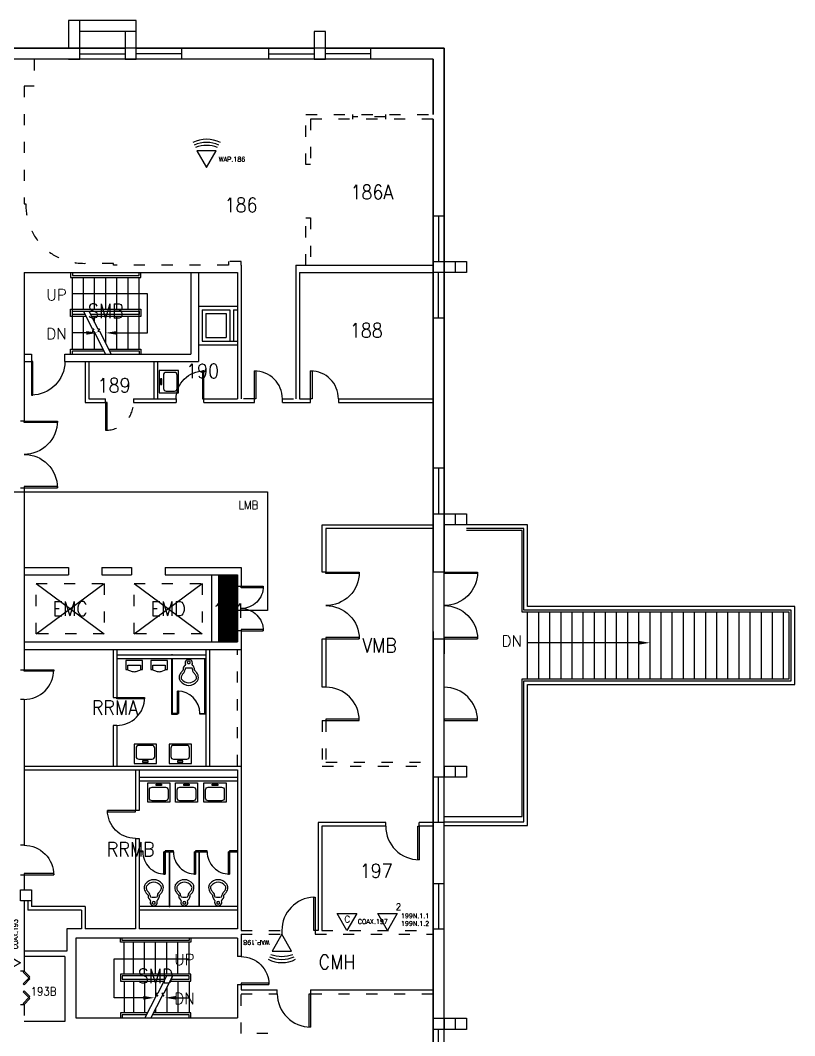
# Model space of a CAD drawing. Header units: inches. Extents: x -460 to 10305, y -938 to 5356.
# Drawn here: x 1995 to 2830, y 4231 to 5326 of the extents above; entities that cross this region are included whole.
import ezdxf
from ezdxf.enums import TextEntityAlignment as Align

# ---------------------------------------------------------------- set-up
doc = ezdxf.new("R2010")
doc.units = ezdxf.units.IN
doc.header["$MEASUREMENT"] = 0
doc.set_wipeout_variables(frame=1)
doc.linetypes.add('01-0263-M-DWG-BFP-ARCH$0$ACAD_ISO03W100', pattern=[30, 12, -18])
for name, color, linetype in [('01-0263-M-DWG-BFP-ARCH$0$SP-DOORS', 5, 'Continuous'), ('01-0263-M-DWG-BFP-ARCH$0$SP-ELEVATOR', 112, 'Continuous'), ('01-0263-M-DWG-BFP-ARCH$0$SP-FIXT', 35, 'Continuous'), ('01-0263-M-DWG-BFP-ARCH$0$SP-GROSS', 30, 'Continuous'), ('01-0263-M-DWG-BFP-ARCH$0$SP-GUARDRAIL', 150, 'Continuous'), ('01-0263-M-DWG-BFP-ARCH$0$SP-PART', 190, 'Continuous'), ('01-0263-M-DWG-BFP-ARCH$0$SP-RMNO', 7, 'Continuous'), ('01-0263-M-DWG-BFP-ARCH$0$SP-ROOM', 7, 'Continuous'), ('01-0263-M-DWG-BFP-ARCH$0$SP-STAIRS', 1, 'Continuous'), ('01-0263-M-DWG-BFP-ARCH$0$SP-TEXT', 72, 'Continuous'), ('01-0263-M-DWG-BFP-ARCH$0$SP-WALL', 7, 'Continuous'), ('01-0263-M-DWG-BFP-ARCH$0$SP-WINDOWS', 6, 'Continuous'), ('T-Comm-E', 1, 'Continuous'), ('T-Comm-E-Wireless', 1, 'Continuous'), ('T-Comm-Path', 40, 'Continuous'), ('T-Comm-TR', 40, 'Continuous')]:
    doc.layers.add(name, color=color, linetype=linetype)
doc.layers.get('01-0263-M-DWG-BFP-ARCH$0$SP-ROOM').off()
doc.styles.add('01-0263-M-DWG-BFP-ARCH$0$ROMANS', font='ROMANS.shx', dxfattribs={"width": 0.9})
doc.styles.add('01-0263-M-DWG-BFP-ARCH$0$STANDARD', font='TXT.shx', dxfattribs={"height": 12})
doc.styles.add('3-32', font='SIMPLEX.shx', dxfattribs={"height": 9})

# ---------------------------------------------------------------- blocks, each defined once
blk = doc.blocks.new('01-0263-M-DWG-BFP-ARCH$0$S')
for p, q in [((4.1, 17.7, 36), (4.1, 8.7, 36)), ((21.3, 20.6, 36), (7, 20.6, 36)), ((24.2, 8.7, 36), (24.2, 17.7, 36)), ((7, 5.8, 36), (21.3, 5.8, 36))]:
    blk.add_line(p, q)
at = {"elevation": 36}
for points in [[(2.2, 1.1), (26.2, 1.1), (26.2, 22.1), (2.2, 22.1)], [(11.2, 2.6), (17.1, 2.6), (17.1, 4.1), (11.2, 4.1)]]:
    blk.add_lwpolyline(points, close=True, dxfattribs=at)
for centre, start, end in [((7, 17.7, 36), 90, 180), ((21.3, 17.7, 36), 0, 90), ((7, 8.7, 36), 180, 270), ((21.3, 8.7, 36), 270, 0)]:
    blk.add_arc(centre, 2.88, start, end)
blk = doc.blocks.new('01-0263-M-DWG-BFP-ARCH$0$AE141')
for p, q in [((0.5, 0), (0.451, 0)), ((0.451, 0), (0.451, -1)), ((0.5, -1), (0.451, -1))]:
    blk.add_line(p, q)
blk.add_arc((0.5, 0), 1, 180, 270)
at = {"linetype": 'Continuous'}
for points in [[(0.451, 0), (0.451, -1), (0.451, -1, 1), (0.451, 0, 1)], [(0.5, 0, 1), (0.5, -1, 1), (0.451, -1, 1), (0.451, 0, 1)], [(0.5, 0), (0.5, 0, 1), (0.451, 0, 1), (0.451, 0)], [(0.5, 0), (0.5, -1), (0.451, -0.999), (0.451, 0)], [(0.5, 0), (0.5, -1), (0.5, -1, 1), (0.5, 0, 1)], [(0.5, -1), (0.5, -1, 1), (0.451, -1, 1), (0.451, -0.999)]]:
    blk.add_3dface(points, dxfattribs=at)
blk = doc.blocks.new('01-0263-M-DWG-BFP-ARCH$0$AE131')
for points in [[(0.033, 0, 0.094881), (0.06, -0.116, 0.46744), (0.213, -0.16, -0.365617), (0.226, -0.161, 0.00073), (0.295, -0.233, 0.229331), (0.434, -0.284, -0.24614), (0.443, -0.287, 0.007369), (0.546, -0.405, 0.217549), (0.735, -0.487, 0.180057), (0.857, -0.439, 0.396361), (0.857, 0.452, 0.180057), (0.735, 0.5, 0.217549), (0.546, 0.418, 0.007369), (0.443, 0.301, -0.24614), (0.434, 0.297, 0.229331), (0.295, 0.246, 0.00073), (0.226, 0.174, -0.365617), (0.213, 0.173, 0.46744), (0.06, 0.129, 0.094881), (0.033, 0.013, 0.019983)], [(0.367, 0.177, 0.00073), (0.367, -0.163, 0.229331), (0.424, -0.184, -0.24614), (0.519, -0.223, 0.007369), (0.62, -0.338, 0.217549), (0.733, -0.387, 0.169503), (0.787, -0.367, 0.391333), (0.787, 0.38, 0.169503), (0.733, 0.4, 0.217549), (0.62, 0.351, 0.007369), (0.519, 0.236, -0.24614), (0.424, 0.198, 0.229331), (0.367, 0.177)], [(0.143, 0.085), (0.126, 0.08, 0.106977), (0.109, 0.062, 0.074618), (0.098, 0.035), (0.095, 0.006), (0.099, -0.025, 0.074618), (0.109, -0.049, 0.106977), (0.126, -0.067), (0.143, -0.072), (0.16, -0.067, 0.106977), (0.176, -0.049, 0.074618), (0.186, -0.025), (0.19, 0.006), (0.186, 0.038, 0.074618), (0.176, 0.062, 0.106977), (0.16, 0.08)]]:
    blk.add_lwpolyline(points, format="xyb", close=True)
blk = doc.blocks.new('01-0263-M-DWG-BFP-ARCH$0$U')
blk.add_lwpolyline([(11.8, 2), (29.8, 2), (29.8, 11.6), (27.6, 11.6), (27.6, 7), (14.1, 7), (14.1, 11.6), (11.8, 11.6)], close=True)
for points in [[(18.7, 13.7), (13, 11.6)], [(28.7, 11.6), (23, 13.7)]]:
    blk.add_lwpolyline(points)
blk.add_arc((20.8, 7.5), 6.53, 71.0102, 108.9898)
blk = doc.blocks.new('01-0263-M-DWG-BFP-ARCH$0$DOR00')
at = {"color": 0}
for p, q in [((0, 1), (0, 0)), ((1, 0), (1, 1))]:
    blk.add_line(p, q, dxfattribs=at)
blk = doc.blocks.new('01-0263-M-DWG-BFP-ARCH$0$DOR01')
at = {"color": 0}
for p, q in [((1, 1), (0, 1)), ((0, 1), (0, 0)), ((1, 0), (1, 1)), ((0, 0), (1, 0))]:
    blk.add_line(p, q, dxfattribs=at)
blk = doc.blocks.new('01-0263-M-DWG-BFP-ARCH$0$FMGRM1')
at = {"style": '01-0263-M-DWG-BFP-ARCH$0$ROMANS', "width": 0.9}
for tag, p in [('DATA1', (0, -0.443)), ('DATA2', (0, -0.602)), ('DATA3', (0, -0.762)), ('DATA4', (0, -0.921)), ('DATA5', (0, -1.081))]:
    blk.add_attdef(tag, text='', height=0.117, dxfattribs=at).set_placement(p, align=Align.CENTER)
at = {"linetype": 'Continuous'}
blk.add_wipeout([(-0.375, -0.125), (0.375, -0.125), (0.375, 0.125), (-0.375, 0.125)], dxfattribs=at)
at = {"style": '01-0263-M-DWG-BFP-ARCH$0$ROMANS', "width": 0.9}
blk.add_attdef('RMAREA', text='', height=0.117, dxfattribs=at).set_placement((0, -0.284), align=Align.CENTER)
at = {"layer": '01-0263-M-DWG-BFP-ARCH$0$SP-RMNO', "style": '01-0263-M-DWG-BFP-ARCH$0$ROMANS', "width": 0.9}
blk.add_attdef('RMNUMB', text='', height=0.16, dxfattribs=at).set_placement((0, 0), align=Align.MIDDLE)
blk = doc.blocks.new('01-0263-M-DWG-BFP-ARCH', base_point=(-3213.3, 3697.3))
at = {"layer": '01-0263-M-DWG-BFP-ARCH$0$SP-DOORS'}
for points in [[(-1170.3, 4635.3, -0.414214), (-1206.3, 4599.3, -0.414214)], [(-1050.3, 4595.3, -0.414214), (-1020.3, 4625.3, -0.414214)], [(-935.8, 4595.3, 0.414214), (-965.8, 4625.3, 0.414214)], [(-875.3, 4595.3, 0.414214), (-905.3, 4625.3, 0.414214)], [(-1178.3, 4571.3, -0.414214), (-1214.3, 4535.3, -0.414214), (-1178.3, 4499.3, -0.414214)], [(-852.8, 4408.3, -0.414214), (-888.8, 4372.3, -0.414214), (-852.8, 4336.3, -0.414214)], [(-725.3, 4408.3, -0.414214), (-761.3, 4372.3, -0.414214), (-725.3, 4336.3, -0.414214)], [(-956.3, 4393.1, -0.414214), (-980.3, 4369.1, -0.414214), (-956.3, 4345.1, -0.414214)], [(-1214.3, 4271.1, 0.414214), (-1182.3, 4303.1, 0.414214)], [(-1114.3, 4243.1, 0.414214), (-1084.3, 4273.1, 0.414214)], [(-1094.3, 4121.3, -0.414214), (-1124.3, 4151.3, -0.414214)], [(-824.3, 4134.3, 0.414214), (-788.3, 4098.3, 0.414214)], [(-1214.3, 4113.8, -0.414214), (-1182.3, 4081.8, -0.414214)], [(-980.3, 3993.8, -0.414214), (-950.3, 3963.8, -0.414214)], [(-941.3, 3953.8, 0.414214), (-905.3, 3917.8, 0.414214)]]:
    blk.add_lwpolyline(points, format="xyb", dxfattribs=at)
at = {"layer": '01-0263-M-DWG-BFP-ARCH$0$SP-DOORS', "linetype": '01-0263-M-DWG-BFP-ARCH$0$ACAD_ISO03W100'}
blk.add_arc((-1126.3, 4591.3), 30, 270, 0, dxfattribs=at)
at = {"layer": '01-0263-M-DWG-BFP-ARCH$0$SP-DOORS'}
for centre, radius, start, end in [((-888.8, 4248.3), 36, 0, 90), ((-761.3, 4248.3), 36, 0, 90), ((-900.4, 4022), 35.9, 92.2716, 180.1662)]:
    blk.add_arc(centre, radius, start, end, dxfattribs=at)
at = {"layer": '01-0263-M-DWG-BFP-ARCH$0$SP-ELEVATOR'}
for p, q in [((-1201.2, 4396), (-1127.8, 4341.7)), ((-1201.2, 4341.7), (-1127.8, 4396)), ((-1095.7, 4396), (-1022.2, 4341.7)), ((-1095.7, 4341.7), (-1022.2, 4396))]:
    blk.add_line(p, q, dxfattribs=at)
at = {"layer": '01-0263-M-DWG-BFP-ARCH$0$SP-ELEVATOR', "linetype": '01-0263-M-DWG-BFP-ARCH$0$ACAD_ISO03W100'}
for points in [[(-1201.2, 4396), (-1127.8, 4396), (-1127.8, 4341.7), (-1201.2, 4341.7)], [(-1095.7, 4396), (-1022.2, 4396), (-1022.2, 4341.7), (-1095.7, 4341.7)]]:
    blk.add_lwpolyline(points, close=True, dxfattribs=at)
at = {"layer": '01-0263-M-DWG-BFP-ARCH$0$SP-GROSS'}
blk.add_lwpolyline([(-3213.3, 3697.3), (-2537.3, 3697.3), (-2537.3, 3718.7), (-2524.4, 3718.7), (-2524.4, 3725.1), (-1451.6, 3725.1), (-1451.6, 3718.7), (-1437.1, 3718.7), (-1437.1, 3697.7), (-761.3, 3697.3), (-761.3, 4973.3), (-3213.4, 4973.3), (-3213.3, 3697.3)], close=True, dxfattribs=at)
at = {"layer": '01-0263-M-DWG-BFP-ARCH$0$SP-GUARDRAIL'}
for p, q in [((-1164.2, 4731.3), (-1164.2, 4726.1)), ((-1162.2, 4731.3), (-1162.2, 4728.1)), ((-1090.2, 4728.1), (-1090.2, 4731.3)), ((-1088.2, 4726.1), (-1088.2, 4731.3)), ((-1164.2, 4726.1), (-1088.2, 4726.1)), ((-1162.2, 4728.1), (-1090.2, 4728.1)), ((-1164.2, 4643.3), (-1164.2, 4648.9)), ((-1164.2, 4648.9), (-1129.2, 4648.9)), ((-1162.2, 4643.3), (-1162.2, 4646.9)), ((-1162.2, 4646.9), (-1128.2, 4646.9)), ((-1123.2, 4648.9), (-1088.2, 4648.9)), ((-1122.1, 4646.9), (-1090.2, 4646.9)), ((-1090.2, 4646.9), (-1090.2, 4643.3)), ((-1088.2, 4648.9), (-1088.2, 4643.3)), ((-1110.4, 4009.3), (-1110.4, 4013.8)), ((-1034.4, 4009.3), (-1110.4, 4009.3)), ((-1108.4, 4011.3), (-1108.4, 4013.8)), ((-1036.4, 4011.3), (-1108.4, 4011.3)), ((-1036.4, 4013.8), (-1036.4, 4011.3)), ((-1034.4, 4013.8), (-1034.4, 4009.3)), ((-1034.4, 3975), (-1110.4, 3975)), ((-1110.4, 3975), (-1110.4, 3967.3)), ((-1034.4, 3967.3), (-1034.4, 3975)), ((-1110.4, 3967.3), (-1063.5, 3967.3)), ((-1036.4, 3973), (-1108.4, 3973)), ((-1108.4, 3973), (-1108.4, 3969.3)), ((-1108.4, 3969.3), (-1062.5, 3969.3)), ((-1057.1, 3967.3), (-1034.4, 3967.3)), ((-1056.1, 3969.3), (-1036.4, 3969.3)), ((-1036.4, 3969.3), (-1036.4, 3973)), ((-1081.4, 3933), (-1110.4, 3933)), ((-1110.4, 3933), (-1110.4, 3928.5)), ((-1082.4, 3931), (-1108.4, 3931)), ((-1108.4, 3931), (-1108.4, 3928.5)), ((-1036.4, 3931), (-1076, 3931)), ((-1034.4, 3933), (-1074.9, 3933)), ((-1036.4, 3928.5), (-1036.4, 3931)), ((-1034.4, 3928.5), (-1034.4, 3933))]:
    blk.add_line(p, q, dxfattribs=at)
for points in [[(-1164.2, 4684.1), (-1164.2, 4691.8), (-1088.2, 4691.8), (-1088.2, 4684.1), (-1141.5, 4684.1)], [(-1162.2, 4686.1), (-1162.2, 4689.8), (-1090.2, 4689.8), (-1090.2, 4686.1), (-1142.5, 4686.1)], [(-1148.5, 4686.1), (-1162.2, 4686.1)], [(-1147.5, 4684.1), (-1164.2, 4684.1)]]:
    blk.add_lwpolyline(points, dxfattribs=at)
at = {"layer": '01-0263-M-DWG-BFP-ARCH$0$SP-PART'}
for p, q in [((-980.3, 4325.1), (-980.3, 4324.1)), ((-1054.3, 4319.1), (-1055.3, 4319.1)), ((-1055.3, 4315.1), (-1055.3, 4255.1)), ((-1054.3, 4256.1), (-1054.3, 4315.1)), ((-1019.3, 4315.1), (-1018.3, 4315.1)), ((-1019.3, 4256.1), (-1019.3, 4315.1)), ((-1055.3, 4255.1), (-1048.8, 4255.1)), ((-1048.8, 4256.1), (-1054.3, 4256.1)), ((-1048.8, 4255.1), (-1048.8, 4256.1)), ((-1024.8, 4255.1), (-1024.8, 4256.1)), ((-1024.8, 4256.1), (-1019.3, 4256.1)), ((-1018.3, 4255.1), (-1024.8, 4255.1)), ((-1090.3, 4107.8), (-1086.3, 4107.8)), ((-1086.3, 4106.8), (-1089.3, 4106.8)), ((-1086.3, 4107.8), (-1086.3, 4106.8)), ((-1016.8, 4107.8), (-1029.3, 4107.8)), ((-1029.3, 4107.8), (-1029.3, 4106.8)), ((-1029.3, 4106.8), (-1026, 4106.8)), ((-1026, 4106.8), (-1026, 4047.8)), ((-1025, 4047.8), (-1025, 4106.8)), ((-1025, 4106.8), (-1016.8, 4106.8)), ((-1016.8, 4106.8), (-1016.8, 4107.8))]:
    blk.add_line(p, q, dxfattribs=at)
for points in [[(-1057, 4047.8), (-1057, 4106.8), (-1053.3, 4106.8), (-1053.3, 4107.8), (-1062.3, 4107.8), (-1062.3, 4106.8), (-1058, 4106.8), (-1058, 4047.8), (-1057, 4047.8)], [(-984.3, 4107.8), (-992.8, 4107.8), (-992.8, 4106.8), (-984.3, 4106.8)]]:
    blk.add_lwpolyline(points, dxfattribs=at)
at = {"layer": '01-0263-M-DWG-BFP-ARCH$0$SP-STAIRS'}
for p, q in [((-1162.2, 4648.9), (-1162.2, 4726.1)), ((-1150.2, 4691.8), (-1150.2, 4726.1)), ((-1138.2, 4691.8), (-1138.2, 4726.1)), ((-1126.2, 4691.8), (-1126.2, 4726.1)), ((-1114.2, 4691.8), (-1114.2, 4726.1)), ((-1102.2, 4691.8), (-1102.2, 4726.1)), ((-1090.2, 4648.9), (-1090.2, 4726.1)), ((-1150.2, 4648.9), (-1150.2, 4684.1)), ((-1138.2, 4677.5), (-1138.2, 4684.1)), ((-1126.2, 4654.8), (-1126.2, 4684.1)), ((-1114.2, 4648.9), (-1114.2, 4684.1)), ((-1102.2, 4648.9), (-1102.2, 4684.1)), ((-1138.2, 4648.9), (-1138.2, 4666.4)), ((-677.3, 4453.3), (-737.3, 4453.3)), ((-677.3, 4365.3), (-677.3, 4453.3)), ((-389.3, 4365.3), (-677.3, 4365.3)), ((-671.3, 4293.3), (-671.3, 4365.3)), ((-659.3, 4293.3), (-659.3, 4365.3)), ((-647.3, 4293.3), (-647.3, 4365.3)), ((-635.3, 4293.3), (-635.3, 4365.3)), ((-623.3, 4293.3), (-623.3, 4365.3)), ((-611.3, 4293.3), (-611.3, 4365.3)), ((-599.3, 4293.3), (-599.3, 4365.3)), ((-587.3, 4293.3), (-587.3, 4365.3)), ((-575.3, 4293.3), (-575.3, 4365.3)), ((-563.3, 4293.3), (-563.3, 4365.3)), ((-551.3, 4293.3), (-551.3, 4365.3)), ((-539.3, 4293.3), (-539.3, 4365.3)), ((-527.3, 4293.3), (-527.3, 4365.3)), ((-515.3, 4293.3), (-515.3, 4365.3)), ((-503.3, 4293.3), (-503.3, 4365.3)), ((-491.3, 4293.3), (-491.3, 4365.3)), ((-479.3, 4293.3), (-479.3, 4365.3)), ((-467.3, 4293.3), (-467.3, 4365.3)), ((-455.3, 4293.3), (-455.3, 4365.3)), ((-443.3, 4293.3), (-443.3, 4365.3)), ((-431.3, 4293.3), (-431.3, 4365.3)), ((-419.3, 4293.3), (-419.3, 4365.3)), ((-407.3, 4293.3), (-407.3, 4365.3)), ((-395.3, 4293.3), (-395.3, 4365.3)), ((-389.3, 4293.3), (-389.3, 4365.3)), ((-677.3, 4145), (-677.3, 4293.3)), ((-677.3, 4293.3), (-389.3, 4293.3)), ((-761.3, 4145), (-677.3, 4145)), ((-1106.4, 3975), (-1106.4, 4009.3)), ((-1096.4, 3975), (-1096.4, 4009.3)), ((-1084.4, 3975), (-1084.4, 4009.3)), ((-1072.4, 3975), (-1072.4, 4009.3)), ((-1060.4, 3975), (-1060.4, 4009.3)), ((-1048.4, 3975), (-1048.4, 4009.3)), ((-1036.4, 3975), (-1036.4, 4009.3)), ((-1106.4, 3967.3), (-1106.4, 3933)), ((-1096.4, 3967.3), (-1096.4, 3933)), ((-1084.4, 3967.3), (-1084.4, 3933)), ((-1072.4, 3967.3), (-1072.4, 3950.5)), ((-1048.4, 3967.3), (-1048.4, 3933)), ((-1036.4, 3967.3), (-1036.4, 3933)), ((-1060.4, 3960.6), (-1060.4, 3933)), ((-1072.4, 3938), (-1072.4, 3933))]:
    blk.add_line(p, q, dxfattribs=at)
for points in [[(-1150.3, 4689.8), (-1140.9, 4670.8), (-1138.9, 4670.8), (-1140.9, 4667.8), (-1139.2, 4668.3), (-1126.3, 4643.3)], [(-1144.3, 4689.8), (-1134.9, 4670.8), (-1132.9, 4670.8), (-1134.9, 4667.8), (-1133.1, 4668.3), (-1120.3, 4643.3)], [(-1060.7, 3973), (-1070.1, 3954), (-1072.1, 3954), (-1070.1, 3951), (-1071.8, 3951.5), (-1084, 3927.8)], [(-1054.3, 3973), (-1063.7, 3954), (-1065.7, 3954), (-1063.7, 3951), (-1065.4, 3951.5), (-1077.6, 3927.8)]]:
    blk.add_lwpolyline(points, dxfattribs=at)
at = {"layer": '01-0263-M-DWG-BFP-ARCH$0$SP-TEXT'}
for p, q in [((-1081.3, 4708.3), (-1162.2, 4708.3)), ((-1081.3, 4666.3), (-1081.3, 4708.3)), ((-1147.3, 4666.3), (-1162.2, 4666.3)), ((-1114.2, 4666.3), (-1081.3, 4666.3)), ((-551.3, 4332.2), (-671.3, 4332.2)), ((-1117.2, 3949.4), (-1117.2, 3991.5)), ((-1117.2, 3991.5), (-1036.4, 3991.5)), ((-1084.4, 3949.4), (-1117.2, 3949.4)), ((-1051.5, 3949.4), (-1036.4, 3949.4))]:
    blk.add_line(p, q, dxfattribs=at)
for points in [[(-1147.3, 4664.3), (-1147.3, 4668.3), (-1135.3, 4666.3)], [(-1114.2, 4664.3), (-1114.2, 4668.3), (-1126.2, 4666.3)], [(-551.3, 4334.2), (-551.3, 4330.2), (-539.3, 4332.2)], [(-1085.6, 3947.4), (-1085.6, 3951.4), (-1073.6, 3949.4)], [(-1050.3, 3947.4), (-1050.3, 3951.4), (-1062.3, 3949.4)]]:
    blk.add_solid(points, dxfattribs=at)
at = {"layer": '01-0263-M-DWG-BFP-ARCH$0$SP-WALL'}
for p, q in [((-1105.3, 5003.3), (-1166.3, 5003.3)), ((-1166.3, 5003.3), (-1166.3, 4973.3)), ((-1154.3, 4961.3), (-1154.3, 5003.3)), ((-1093.3, 5003.3), (-1105.3, 5003.3)), ((-1093.3, 4961.3), (-1093.3, 5003.3)), ((-1093.3, 4991.3), (-1154.3, 4991.3)), ((-1105.3, 4991.3), (-1105.3, 4961.3)), ((-889.3, 4991.3), (-901.3, 4991.3)), ((-901.3, 4991.3), (-901.3, 4961.3)), ((-889.3, 4961.3), (-889.3, 4991.3)), ((-1297.3, 4973.3), (-1154.3, 4973.3)), ((-1154.3, 4961.3), (-1154.3, 4973.3)), ((-1154.3, 4973.3), (-1105.3, 4973.3)), ((-1093.3, 4973.3), (-901.3, 4973.3)), ((-1044.3, 4961.3), (-1044.3, 4973.3)), ((-950.3, 4961.3), (-950.3, 4973.3)), ((-889.3, 4973.3), (-761.3, 4973.3)), ((-840.3, 4961.3), (-840.3, 4973.3)), ((-761.3, 4973.3), (-761.3, 4408.3)), ((-1166.3, 4961.3), (-1154.3, 4961.3)), ((-1105.3, 4961.3), (-1093.3, 4961.3)), ((-901.3, 4961.3), (-889.3, 4961.3)), ((-773.3, 4961.3), (-773.3, 4901.8)), ((-773.3, 4896.8), (-773.3, 4408.3)), ((-761.3, 4792.3), (-773.3, 4792.3)), ((-773.3, 4731.3), (-773.3, 4743.3)), ((-773.3, 4743.3), (-737.3, 4743.3)), ((-761.3, 4743.3), (-761.3, 4731.3)), ((-749.3, 4743.3), (-749.3, 4731.3)), ((-737.3, 4743.3), (-737.3, 4731.3)), ((-1214.3, 4731.3), (-984.3, 4731.3)), ((-1214.3, 4731.3), (-1214.3, 4571.3)), ((-1034.3, 4731.3), (-1034.3, 4643.3)), ((-1026.3, 4731.3), (-1026.3, 4635.3)), ((-984.3, 4731.3), (-984.3, 4595.3)), ((-980.3, 4739.3), (-980.3, 4595.3)), ((-921.3, 4739.3), (-921.3, 4595.3)), ((-921.3, 4739.3), (-773.3, 4739.3)), ((-917.3, 4731.3), (-917.3, 4595.3)), ((-917.3, 4731.3), (-773.3, 4731.3)), ((-737.3, 4731.3), (-773.3, 4731.3)), ((-1026.3, 4695.3), (-984.3, 4695.3)), ((-1022.3, 4691.3), (-992.3, 4691.3)), ((-1022.3, 4691.3), (-1022.3, 4657.3)), ((-1018.3, 4687.3), (-996.3, 4687.3)), ((-1018.3, 4687.3), (-1018.3, 4661.3)), ((-996.3, 4687.3), (-996.3, 4661.3)), ((-992.3, 4691.3), (-992.3, 4657.3)), ((-988.3, 4691.3), (-988.3, 4657.3)), ((-988.3, 4691.3), (-984.3, 4691.3)), ((-761.3, 4682.3), (-773.3, 4682.3)), ((-1026.3, 4653.3), (-984.3, 4653.3)), ((-1022.3, 4657.3), (-984.3, 4657.3)), ((-1018.3, 4661.3), (-996.3, 4661.3)), ((-1214.3, 4643.3), (-1206.3, 4643.3)), ((-1170.3, 4643.3), (-1162.2, 4643.3)), ((-1162.2, 4643.3), (-1034.3, 4643.3)), ((-1214.3, 4635.3), (-1206.3, 4635.3)), ((-1170.3, 4635.3), (-1026.3, 4635.3)), ((-1148.3, 4635.3), (-1148.3, 4591.3)), ((-1144.3, 4635.3), (-1144.3, 4595.3)), ((-1074.3, 4635.3), (-1074.3, 4595.3)), ((-1070.3, 4635.3), (-1070.3, 4595.3)), ((-1148.3, 4591.3), (-1126.3, 4591.3)), ((-1144.3, 4595.3), (-1126.3, 4595.3)), ((-1096.3, 4595.3), (-1050.3, 4595.3)), ((-1096.3, 4591.3), (-1050.3, 4591.3)), ((-1020.3, 4595.3), (-984.3, 4595.3)), ((-1020.3, 4591.3), (-965.8, 4591.3)), ((-935.8, 4591.3), (-905.3, 4591.3)), ((-917.3, 4595.3), (-905.3, 4595.3)), ((-875.3, 4595.3), (-773.3, 4595.3)), ((-875.3, 4591.3), (-773.3, 4591.3)), ((-761.3, 4520.3), (-773.3, 4520.3)), ((-1214.3, 4499.3), (-1214.3, 4303.1)), ((-773.3, 4471.3), (-737.3, 4471.3)), ((-773.3, 4459.3), (-773.3, 4471.3)), ((-761.3, 4471.3), (-761.3, 4459.3)), ((-749.3, 4471.3), (-749.3, 4459.3)), ((-737.3, 4471.3), (-737.3, 4459.3)), ((-737.3, 4459.3), (-761.3, 4459.3)), ((-675.3, 4455.3), (-737.3, 4455.3)), ((-675.3, 4367.3), (-675.3, 4455.3)), ((-1214.3, 4413.3), (-1166.3, 4413.3)), ((-1166.3, 4413.3), (-1166.3, 4405.3)), ((-1130.3, 4413.3), (-1130.3, 4405.3)), ((-1130.3, 4413.3), (-1098.3, 4413.3)), ((-1098.3, 4413.3), (-1098.3, 4405.3)), ((-1062.3, 4413.3), (-1062.3, 4405.3)), ((-1062.3, 4413.3), (-980.3, 4413.3)), ((-980.3, 4413.3), (-980.3, 4393.1)), ((-1214.3, 4405.3), (-1166.3, 4405.3)), ((-1130.3, 4405.3), (-1098.3, 4405.3)), ((-1062.3, 4405.3), (-984.3, 4405.3)), ((-1012.3, 4405.3), (-1012.3, 4333.1)), ((-1004.3, 4405.3), (-1004.3, 4333.1)), ((-984.3, 4405.3), (-984.3, 4393.1)), ((-387.3, 4367.3), (-675.3, 4367.3)), ((-387.3, 4291.3), (-387.3, 4367.3)), ((-984.3, 4345.1), (-984.3, 4333.1)), ((-980.3, 4345.1), (-980.3, 4325.1)), ((-773.3, 4344.4), (-773.3, 3805.4)), ((-773.3, 4336.3), (-773.3, 4320.3)), ((-761.3, 4336.3), (-761.3, 4320.3)), ((-1214.3, 4333.1), (-984.3, 4333.1)), ((-1214.3, 4325.1), (-980.3, 4325.1)), ((-1118.3, 4325.1), (-1118.3, 4273.1)), ((-1114.3, 4325.1), (-1114.3, 4273.1)), ((-1018.3, 4325.1), (-1018.3, 4199.3)), ((-1014.3, 4325.1), (-1014.3, 4199.3)), ((-1114.3, 4319.1), (-1018.3, 4319.1)), ((-1114.3, 4315.1), (-1018.3, 4315.1)), ((-980.3, 4324.1), (-980.3, 4199.3)), ((-675.3, 4139.3), (-675.3, 4291.3)), ((-675.3, 4291.3), (-387.3, 4291.3)), ((-1214.3, 4271.1), (-1214.3, 4113.8)), ((-761.3, 3697.3), (-761.3, 4248.3)), ((-1118.3, 4243.1), (-1118.3, 4199.3)), ((-1114.3, 4243.1), (-1114.3, 4199.3)), ((-1214.3, 4199.3), (-980.3, 4199.3)), ((-1214.3, 4195.3), (-984.3, 4195.3)), ((-1094.3, 4195.3), (-1094.3, 4151.3)), ((-1090.3, 4195.3), (-1090.3, 4151.3)), ((-984.3, 4195.3), (-984.3, 4023.8)), ((-980.3, 4199.3), (-980.3, 4021.9)), ((-773.3, 4187.3), (-773.3, 4199.3)), ((-761.3, 4199.3), (-737.3, 4199.3)), ((-761.3, 4199.3), (-761.3, 4187.3)), ((-749.3, 4199.3), (-749.3, 4187.3)), ((-737.3, 4199.3), (-737.3, 4187.3)), ((-1090.3, 4187.3), (-984.3, 4187.3)), ((-1090.3, 4183.3), (-984.3, 4183.3)), ((-737.3, 4187.3), (-773.3, 4187.3)), ((-761.3, 4139.3), (-675.3, 4139.3)), ((-897.3, 4138.3), (-897.3, 4021.9)), ((-824.3, 4138.3), (-897.3, 4138.3)), ((-893.3, 4134.3), (-893.3, 4021.9)), ((-824.3, 4134.3), (-824.3, 4138.3)), ((-773.3, 4138.3), (-788.3, 4138.3)), ((-788.3, 4134.3), (-788.3, 4138.3)), ((-773.3, 4134.3), (-788.3, 4134.3)), ((-761.3, 4138.3), (-773.3, 4138.3)), ((-1094.3, 4121.3), (-1094.3, 4023.8)), ((-1090.3, 4121.3), (-1090.3, 4023.8)), ((-1206.3, 4065.8), (-1206.3, 4047.8)), ((-761.3, 4072.4), (-773.3, 4072.4)), ((-1210.3, 4053.8), (-1210.3, 4043.8)), ((-1152.3, 4043.8), (-1210.3, 4043.8)), ((-1148.3, 4047.8), (-1206.3, 4047.8)), ((-1152.3, 4043.8), (-1152.3, 4023.8)), ((-1148.3, 4047.8), (-1148.3, 4023.8)), ((-984.3, 4047.8), (-1090.3, 4047.8)), ((-984.3, 4043.8), (-1090.3, 4043.8)), ((-1152.3, 4023.8), (-1168.3, 4023.8)), ((-1168.3, 4023.8), (-1168.3, 3999.8)), ((-1094.3, 4023.8), (-1148.3, 4023.8)), ((-984.3, 4023.8), (-1090.3, 4023.8)), ((-936.3, 4021.9), (-936.3, 4017.9)), ((-900.3, 4021.9), (-900.3, 4017.9)), ((-761.3, 4023.4), (-773.3, 4023.4)), ((-1158.3, 4013.8), (-1158.3, 3927.8)), ((-984.3, 4013.8), (-1158.3, 4013.8)), ((-984.3, 4013.8), (-984.3, 3993.8)), ((-980.3, 4017.9), (-980.3, 3993.8)), ((-1168.3, 3999.8), (-1214.3, 3999.8)), ((-1170.3, 3993.8), (-1214.3, 3993.8)), ((-1170.3, 3993.8), (-1170.3, 3923.8)), ((-984.3, 3963.8), (-984.3, 3927.8)), ((-980.3, 3957.8), (-941.3, 3957.8)), ((-905.3, 3957.8), (-773.3, 3957.8)), ((-1170.3, 3923.8), (-1214.3, 3923.8)), ((-1158.3, 3927.8), (-984.3, 3927.8)), ((-773.3, 3927.3), (-737.3, 3927.3)), ((-773.3, 3915.3), (-773.3, 3927.3)), ((-761.3, 3927.3), (-761.3, 3915.3)), ((-749.3, 3927.3), (-749.3, 3915.3)), ((-737.3, 3927.3), (-737.3, 3915.3)), ((-737.3, 3915.3), (-773.3, 3915.3))]:
    blk.add_line(p, q, dxfattribs=at)
at = {"layer": '01-0263-M-DWG-BFP-ARCH$0$SP-WALL', "linetype": '01-0263-M-DWG-BFP-ARCH$0$ACAD_ISO03W100'}
for p, q in [((-1203.3, 4961.3), (-1203.3, 4932.3)), ((-1203.3, 4932.3), (-1214.3, 4932.3)), ((-1214.3, 4932.3), (-1214.3, 4805.3)), ((-910.3, 4847.8), (-910.3, 4901.8)), ((-910.3, 4901.8), (-773.3, 4901.8)), ((-773.3, 4896.8), (-905.3, 4896.8)), ((-905.3, 4896.8), (-905.3, 4847.8)), ((-905.3, 4847.8), (-910.3, 4847.8)), ((-1214.3, 4805.3), (-1212.3, 4805.3)), ((-910.3, 4739.3), (-910.3, 4790.3)), ((-910.3, 4790.3), (-905.3, 4790.3)), ((-905.3, 4790.3), (-905.3, 4739.3)), ((-1118, 4741.3), (-1148, 4741.3)), ((-1118, 4739.3), (-1118, 4741.3)), ((-980.3, 4743.3), (-994, 4743.3)), ((-994, 4743.3), (-994, 4739.3)), ((-980.3, 4739.3), (-980.3, 4743.3)), ((-994, 4739.3), (-1118, 4739.3)), ((-965.8, 4595.3), (-980.3, 4595.3)), ((-965.8, 4591.3), (-965.8, 4595.3)), ((-935.8, 4591.3), (-935.8, 4595.3)), ((-935.8, 4595.3), (-921.3, 4595.3)), ((-984.3, 4199.3), (-984.3, 4325.1)), ((-892.8, 4248.3), (-892.8, 4199.3)), ((-892.8, 4248.3), (-888.8, 4248.3)), ((-888.8, 4248.3), (-888.8, 4203.3)), ((-892.8, 4199.3), (-773.3, 4199.3)), ((-888.8, 4203.3), (-773.3, 4203.3)), ((-980.3, 4021.9), (-936.3, 4021.9)), ((-897.3, 4021.9), (-900.3, 4021.9)), ((-893.3, 4021.9), (-773.3, 4021.9)), ((-980.3, 4017.9), (-936.3, 4017.9)), ((-900.3, 4017.9), (-773.3, 4017.9)), ((-980.3, 3963.8), (-980.3, 3957.8)), ((-980.3, 3910.8), (-980.3, 3953.8)), ((-980.3, 3953.8), (-941.3, 3953.8)), ((-905.3, 3953.8), (-773.3, 3953.8)), ((-1214.3, 3942.2), (-1214.3, 3923.8)), ((-951.3, 3910.8), (-980.3, 3910.8)), ((-951.3, 3880.8), (-951.3, 3910.8))]:
    blk.add_line(p, q, dxfattribs=at)
at = {"layer": '01-0263-M-DWG-BFP-ARCH$0$SP-WALL'}
for points in [[(-773.3, 4901.8), (-773.3, 4961.3), (-3201.3, 4961.3)], [(-3189.8, 3709.3), (-2549.3, 3709.3), (-2549.3, 3737.3), (-1425.3, 3737.3), (-1425.3, 3709.3), (-773.3, 3709.3), (-773.3, 4896.8)], [(-773.3, 4455.3), (-888.8, 4455.3), (-888.8, 4408.3), (-892.8, 4408.3), (-892.8, 4459.3), (-773.3, 4459.3)], [(-761.3, 4135.3), (-671.3, 4135.3), (-671.3, 4287.3), (-383.3, 4287.3), (-383.3, 4371.3), (-671.3, 4371.3), (-671.3, 4459.3), (-737.3, 4459.3)], [(-824.3, 4134.3), (-893.3, 4134.3)], [(-1214.3, 4081.8), (-1214.3, 4065.8)], [(-1214.3, 4053.8), (-1214.3, 3978.2)]]:
    blk.add_lwpolyline(points, dxfattribs=at)
for points in [[(-888.8, 4336.3), (-888.8, 4284.3), (-892.8, 4284.3), (-892.8, 4336.3)], [(-1218.3, 4053.8), (-1218.3, 4065.8), (-1206.3, 4065.8), (-1206.3, 4053.8)]]:
    blk.add_lwpolyline(points, close=True, dxfattribs=at)
at = {"layer": '01-0263-M-DWG-BFP-ARCH$0$SP-WALL', "linetype": '01-0263-M-DWG-BFP-ARCH$0$ACAD_ISO03W100'}
blk.add_arc((-1150, 4803.6), 62.3, 178.4194, 271.804, dxfattribs=at)
at = {"layer": '01-0263-M-DWG-BFP-ARCH$0$SP-WINDOWS'}
for p, q in [((-1154.3, 4967.3), (-1105.3, 4967.3)), ((-1044.3, 4967.3), (-1093.3, 4967.3)), ((-950.3, 4967.3), (-901.3, 4967.3)), ((-840.3, 4967.3), (-889.3, 4967.3)), ((-767.3, 4792.3), (-767.3, 4743.3)), ((-767.3, 4682.3), (-767.3, 4731.3)), ((-767.3, 4520.3), (-767.3, 4471.3)), ((-767.3, 4138.3), (-767.3, 4187.3)), ((-767.3, 4072.4), (-767.3, 4023.4)), ((-767.3, 3866.3), (-767.3, 3915.3))]:
    blk.add_line(p, q, dxfattribs=at)
at = {"layer": '01-0263-M-DWG-BFP-ARCH$0$SP-WINDOWS', "linetype": '01-0263-M-DWG-BFP-ARCH$0$ACAD_ISO03W100'}
for p, q in [((-860.3, 4901.8), (-860.3, 4896.8)), ((-824.3, 4899.3), (-860.3, 4899.3)), ((-824.3, 4896.8), (-824.3, 4901.8))]:
    blk.add_line(p, q, dxfattribs=at)
at = {"layer": '01-0263-M-DWG-BFP-ARCH$0$SP-DOORS'}
for p, xscale, yscale, zscale, rotation in [((-1206.3, 4635.3), -36, -1.5, 36, 90), ((-1020.3, 4595.3), -30, -1.5, 30, 270), ((-965.8, 4595.3), -30, 1.5, 30, 270), ((-905.3, 4595.3), -30, 1.5, 30, 270), ((-1126.3, 4591.3), -30, -1.5, 30, 90), ((-980.3, 4393.1), -24, 1.5, 24, 180), ((-980.3, 4345.1), -24, -1.5, 24, 180), ((-1214.3, 4303.1), -32, 1.5, 32, 180), ((-788.3, 4134.3), -36, 1.5, 36, 90), ((-1214.3, 4081.8), -32, -1.5, 32, 180), ((-900.3, 4057.9), -36, 1.5, 36, 90), ((-980.3, 3963.8), -30, -1.5, 30, 180), ((-905.3, 3953.8), -36, 1.5, 36, 90)]:
    blk.add_blockref('01-0263-M-DWG-BFP-ARCH$0$DOR01', p, dxfattribs=dict(at, xscale=xscale, yscale=yscale, zscale=zscale, rotation=rotation))
for p, xscale, yscale, zscale in [((-1214.3, 4571.3), 36, -1.5, 36), ((-1214.3, 4499.3), 36, 1.5, 36), ((-888.8, 4408.3), 36, -1.5, 36), ((-761.3, 4408.3), 36, -1.5, 36), ((-888.8, 4336.3), 36, 1.5, 36), ((-761.3, 4336.3), 36, 1.5, 36), ((-1114.3, 4273.1), 30, -1.5, 30), ((-888.8, 4248.3), 36, 1.5, 36), ((-761.3, 4248.3), 36, 1.5, 36), ((-1094.3, 4151.3), -30, -1.5, 30)]:
    blk.add_blockref('01-0263-M-DWG-BFP-ARCH$0$DOR01', p, dxfattribs=dict(at, xscale=xscale, yscale=yscale, zscale=zscale))
at = {"layer": '01-0263-M-DWG-BFP-ARCH$0$SP-FIXT'}
for name, p, rotation in [('01-0263-M-DWG-BFP-ARCH$0$S', (-1069.8, 4627.8), 270), ('01-0263-M-DWG-BFP-ARCH$0$U', (-1074.8, 4315), 180), ('01-0263-M-DWG-BFP-ARCH$0$U', (-1047.9, 4315), 180)]:
    blk.add_blockref(name, p, dxfattribs=dict(at, rotation=rotation))
at = {"layer": '01-0263-M-DWG-BFP-ARCH$0$SP-FIXT', "xscale": 28.00000000000001, "yscale": 21, "zscale": 17}
for p, rotation in [((-1036.8, 4315.1, -12), 270.0000015352337), ((-1074.3, 4047.8, -12), 90.00000153523372), ((-1041.3, 4047.8, -12), 90.00000153523372), ((-1004.8, 4047.8, -12), 90.00000153523372)]:
    blk.add_blockref('01-0263-M-DWG-BFP-ARCH$0$AE131', p, dxfattribs=dict(at, rotation=rotation))
at = {"layer": '01-0263-M-DWG-BFP-ARCH$0$SP-FIXT'}
for p in [(-1097.6, 4200.9), (-1060.1, 4200.9)]:
    blk.add_blockref('01-0263-M-DWG-BFP-ARCH$0$S', p, dxfattribs=at)
at = {"layer": '01-0263-M-DWG-BFP-ARCH$0$SP-FIXT', "xscale": -1, "rotation": 180}
for p in [(-1083.2, 4182.3), (-1053.3, 4182.3), (-1022.6, 4182.3)]:
    blk.add_blockref('01-0263-M-DWG-BFP-ARCH$0$S', p, dxfattribs=at)
at = {"layer": '01-0263-M-DWG-BFP-ARCH$0$SP-PART'}
for name, p, xscale, yscale, zscale, rotation in [('01-0263-M-DWG-BFP-ARCH$0$AE141', (-1036.8, 4256.1), 24.00000000000001, 24.00000000000001, 60, 180.0000015352352), ('01-0263-M-DWG-BFP-ARCH$0$AE141', (-1074.3, 4106.8), 24.00000000000001, 24.00000000000001, 60, 1.535235119414225e-06), ('01-0263-M-DWG-BFP-ARCH$0$AE141', (-1041.3, 4106.8), 24.00000000000001, 24.00000000000001, 60, 1.535235119414225e-06), ('01-0263-M-DWG-BFP-ARCH$0$AE141', (-1004.8, 4106.8), 24.00000000000001, 24.00000000000001, 60, 1.535235119414225e-06), ('01-0263-M-DWG-BFP-ARCH$0$DOR01', (-1214.3, 3978.2), -9.000000000000234, 1.5, 9, 134.9999999999999), ('01-0263-M-DWG-BFP-ARCH$0$DOR01', (-1214.3, 3963.3), -9.000000000000234, -1.5, 9, 225), ('01-0263-M-DWG-BFP-ARCH$0$DOR01', (-1214.3, 3957), -9.000000000000234, 1.5, 9, 134.9999999999999), ('01-0263-M-DWG-BFP-ARCH$0$DOR01', (-1214.3, 3942.2), -9.000000000000234, -1.5, 9, 225)]:
    blk.add_blockref(name, p, dxfattribs=dict(at, xscale=xscale, yscale=yscale, zscale=zscale, rotation=rotation))
at = {"layer": '01-0263-M-DWG-BFP-ARCH$0$SP-WALL'}
for p, xscale, yscale, zscale, rotation in [((-1206.3, 4635.3), -36, -8, 36, 180), ((-1126.3, 4595.3), -30, 4, 30, 180), ((-905.3, 4595.3), -30, 4.000000000000455, 30, 180), ((-1218.3, 4571.3), 72, 4.000000000000455, 72, 270), ((-761.3, 4336.3), 72, 12, 72, 90), ((-984.3, 4345.1), -48, 4, 48, 270), ((-1214.3, 4303.1), -32, 3.999999999999545, 32, 90), ((-1114.3, 4273.1), 30, -4, 30, 270), ((-1090.3, 4121.3), 30, 3.999999999999545, 30, 90), ((-1214.3, 4081.8), -32, -4, 32, 270), ((-980.3, 3963.8), -30, -4, 30, 270), ((-1214.3, 3942.2), -36, -3.999999999999545, 36, 270)]:
    blk.add_blockref('01-0263-M-DWG-BFP-ARCH$0$DOR00', p, dxfattribs=dict(at, xscale=xscale, yscale=yscale, zscale=zscale, rotation=rotation))
for p, xscale, yscale, zscale in [((-1020.3, 4595.3), -30, -4, 30), ((-905.3, 3953.8), -36, 4, 36), ((-905.3, 3953.8), -36, 4, 36)]:
    blk.add_blockref('01-0263-M-DWG-BFP-ARCH$0$DOR00', p, dxfattribs=dict(at, xscale=xscale, yscale=yscale, zscale=zscale))
at = {"layer": '01-0263-M-DWG-BFP-ARCH$0$SP-TEXT', "style": '01-0263-M-DWG-BFP-ARCH$0$STANDARD'}
for s, p in [('UP', (-1168.2, 4707.4)), ('DN', (-1168.2, 4665.4)), ('DN', (-677.3, 4334.1)), ('UP', (-1030.4, 3990.6)), ('DN', (-1030.4, 3948.6))]:
    blk.add_text(s, height=12, dxfattribs=at).set_placement(p, align=Align.MIDDLE_RIGHT)
at = {"layer": '01-0263-M-DWG-BFP-ARCH$0$SP-ROOM', "linetype": '01-0263-M-DWG-BFP-ARCH$0$ACAD_ISO03W100'}
ref = blk.add_blockref('01-0263-M-DWG-BFP-ARCH$0$FMGRM1', (-839.3, 4818.1), dxfattribs=dict(at, xscale=96, yscale=96, zscale=96))
ref.add_attrib('RMNUMB', '186A', dxfattribs={"layer": '01-0263-M-DWG-BFP-ARCH$0$SP-RMNO', "height": 15.36, "style": '01-0263-M-DWG-BFP-ARCH$0$ROMANS', "width": 0.9}).set_placement((-839.3, 4818.1), align=Align.MIDDLE)
at = {"layer": '01-0263-M-DWG-BFP-ARCH$0$SP-ROOM', "color": 81, "linetype": '01-0263-M-DWG-BFP-ARCH$0$ACAD_ISO03W100'}
ref = blk.add_blockref('01-0263-M-DWG-BFP-ARCH$0$FMGRM1', (-980.3, 4804.3), dxfattribs=dict(at, xscale=96, yscale=96, zscale=96))
ref.add_attrib('RMNUMB', '186', dxfattribs={"layer": '01-0263-M-DWG-BFP-ARCH$0$SP-RMNO', "height": 15.36, "style": '01-0263-M-DWG-BFP-ARCH$0$ROMANS', "width": 0.9}).set_placement((-980.3, 4804.3), align=Align.MIDDLE)
ref = blk.add_blockref('01-0263-M-DWG-BFP-ARCH$0$FMGRM1', (-1126.2, 4689.8), dxfattribs=dict(at, xscale=96, yscale=96, zscale=96))
ref.add_attrib('RMNUMB', 'SMB', dxfattribs={"layer": '01-0263-M-DWG-BFP-ARCH$0$SP-RMNO', "height": 15.36, "style": '01-0263-M-DWG-BFP-ARCH$0$ROMANS', "width": 0.9}).set_placement((-1126.2, 4689.8), align=Align.MIDDLE)
ref = blk.add_blockref('01-0263-M-DWG-BFP-ARCH$0$FMGRM1', (-845.3, 4669.1), dxfattribs=dict(at, xscale=96, yscale=96, zscale=96))
ref.add_attrib('RMNUMB', '188', dxfattribs={"layer": '01-0263-M-DWG-BFP-ARCH$0$SP-RMNO', "height": 15.36, "style": '01-0263-M-DWG-BFP-ARCH$0$ROMANS', "width": 0.9}).set_placement((-845.3, 4669.1), align=Align.MIDDLE)
ref = blk.add_blockref('01-0263-M-DWG-BFP-ARCH$0$FMGRM1', (-1021.8, 4625.3), dxfattribs=dict(at, xscale=96, yscale=96, zscale=96))
ref.add_attrib('RMNUMB', '190', dxfattribs={"layer": '01-0263-M-DWG-BFP-ARCH$0$SP-RMNO', "height": 15.36, "style": '01-0263-M-DWG-BFP-ARCH$0$ROMANS', "width": 0.9}).set_placement((-1021.8, 4625.3), align=Align.MIDDLE)
ref = blk.add_blockref('01-0263-M-DWG-BFP-ARCH$0$FMGRM1', (-1117.2, 4609.7), dxfattribs=dict(at, xscale=96, yscale=96, zscale=96))
ref.add_attrib('RMNUMB', '189', dxfattribs={"layer": '01-0263-M-DWG-BFP-ARCH$0$SP-RMNO', "height": 15.36, "style": '01-0263-M-DWG-BFP-ARCH$0$ROMANS', "width": 0.9}).set_placement((-1117.2, 4609.7), align=Align.MIDDLE)
ref = blk.add_blockref('01-0263-M-DWG-BFP-ARCH$0$FMGRM1', (-972.3, 4480.7), dxfattribs=dict(at, xscale=55.19999999999981, yscale=55.19999999999981, zscale=55.19999999999981))
ref.add_attrib('RMNUMB', 'LMB', dxfattribs={"layer": '01-0263-M-DWG-BFP-ARCH$0$SP-RMNO', "height": 8.83, "style": '01-0263-M-DWG-BFP-ARCH$0$ROMANS', "width": 0.9}).set_placement((-972.3, 4480.7), align=Align.MIDDLE)
ref = blk.add_blockref('01-0263-M-DWG-BFP-ARCH$0$FMGRM1', (-1164.5, 4368.9), dxfattribs=dict(at, xscale=96, yscale=96, zscale=96))
ref.add_attrib('RMNUMB', 'EMC', dxfattribs={"layer": '01-0263-M-DWG-BFP-ARCH$0$SP-RMNO', "height": 15.36, "style": '01-0263-M-DWG-BFP-ARCH$0$ROMANS', "width": 0.9}).set_placement((-1164.5, 4368.9), align=Align.MIDDLE)
ref = blk.add_blockref('01-0263-M-DWG-BFP-ARCH$0$FMGRM1', (-993.2, 4366.9), dxfattribs=dict(at, xscale=96, yscale=96, zscale=96))
ref.add_attrib('RMNUMB', '191', dxfattribs={"layer": '01-0263-M-DWG-BFP-ARCH$0$SP-RMNO', "height": 15.36, "style": '01-0263-M-DWG-BFP-ARCH$0$ROMANS', "width": 0.9}).set_placement((-993.2, 4366.9), align=Align.MIDDLE)
at = {"layer": '01-0263-M-DWG-BFP-ARCH$0$SP-ROOM', "linetype": '01-0263-M-DWG-BFP-ARCH$0$ACAD_ISO03W100'}
ref = blk.add_blockref('01-0263-M-DWG-BFP-ARCH$0$FMGRM1', (-831, 4329.3), dxfattribs=dict(at, xscale=96, yscale=96, zscale=96))
ref.add_attrib('RMNUMB', 'VMB', dxfattribs={"layer": '01-0263-M-DWG-BFP-ARCH$0$SP-RMNO', "height": 15.36, "style": '01-0263-M-DWG-BFP-ARCH$0$ROMANS', "width": 0.9}).set_placement((-831, 4329.3), align=Align.MIDDLE)
at = {"layer": '01-0263-M-DWG-BFP-ARCH$0$SP-ROOM', "color": 81, "linetype": '01-0263-M-DWG-BFP-ARCH$0$ACAD_ISO03W100'}
ref = blk.add_blockref('01-0263-M-DWG-BFP-ARCH$0$FMGRM1', (-1116.3, 4262.2), dxfattribs=dict(at, xscale=96, yscale=96, zscale=96))
ref.add_attrib('RMNUMB', 'RRMA', dxfattribs={"layer": '01-0263-M-DWG-BFP-ARCH$0$SP-RMNO', "height": 15.36, "style": '01-0263-M-DWG-BFP-ARCH$0$ROMANS', "width": 0.9}).set_placement((-1116.3, 4262.2), align=Align.MIDDLE)
ref = blk.add_blockref('01-0263-M-DWG-BFP-ARCH$0$FMGRM1', (-1099.3, 4109.6), dxfattribs=dict(at, xscale=96, yscale=96, zscale=96))
ref.add_attrib('RMNUMB', 'RRMB', dxfattribs={"layer": '01-0263-M-DWG-BFP-ARCH$0$SP-RMNO', "height": 15.36, "style": '01-0263-M-DWG-BFP-ARCH$0$ROMANS', "width": 0.9}).set_placement((-1099.3, 4109.6), align=Align.MIDDLE)
ref = blk.add_blockref('01-0263-M-DWG-BFP-ARCH$0$FMGRM1', (-834.6, 4086.3), dxfattribs=dict(at, xscale=96, yscale=96, zscale=96))
ref.add_attrib('RMNUMB', '197', dxfattribs={"layer": '01-0263-M-DWG-BFP-ARCH$0$SP-RMNO', "height": 15.36, "style": '01-0263-M-DWG-BFP-ARCH$0$ROMANS', "width": 0.9}).set_placement((-834.6, 4086.3), align=Align.MIDDLE)
ref = blk.add_blockref('01-0263-M-DWG-BFP-ARCH$0$FMGRM1', (-876.8, 3987.9), dxfattribs=dict(at, xscale=96, yscale=96, zscale=96))
ref.add_attrib('RMNUMB', 'CMH', dxfattribs={"layer": '01-0263-M-DWG-BFP-ARCH$0$SP-RMNO', "height": 15.36, "style": '01-0263-M-DWG-BFP-ARCH$0$ROMANS', "width": 0.9}).set_placement((-876.8, 3987.9), align=Align.MIDDLE)
ref = blk.add_blockref('01-0263-M-DWG-BFP-ARCH$0$FMGRM1', (-1072.4, 3973), dxfattribs=dict(at, xscale=96, yscale=96, zscale=96))
ref.add_attrib('RMNUMB', 'SMD', dxfattribs={"layer": '01-0263-M-DWG-BFP-ARCH$0$SP-RMNO', "height": 15.36, "style": '01-0263-M-DWG-BFP-ARCH$0$ROMANS', "width": 0.9}).set_placement((-1072.4, 3973), align=Align.MIDDLE)
ref = blk.add_blockref('01-0263-M-DWG-BFP-ARCH$0$FMGRM1', (-1193.2, 3956.3), dxfattribs=dict(at, xscale=56, yscale=56, zscale=56))
ref.add_attrib('RMNUMB', '193B', dxfattribs={"layer": '01-0263-M-DWG-BFP-ARCH$0$SP-RMNO', "height": 8.96, "style": '01-0263-M-DWG-BFP-ARCH$0$ROMANS', "width": 0.9}).set_placement((-1193.2, 3956.3), align=Align.MIDDLE)
ref = blk.add_blockref('01-0263-M-DWG-BFP-ARCH$0$FMGRM1', (-1059, 4368.9), dxfattribs=dict(at, xscale=96, yscale=96, zscale=96))
ref.add_attrib('RMNUMB', 'EMD', dxfattribs={"layer": '01-0263-M-DWG-BFP-ARCH$0$SP-RMNO', "height": 15.36, "style": '01-0263-M-DWG-BFP-ARCH$0$ROMANS', "width": 0.9}).set_placement((-1059, 4368.9), align=Align.MIDDLE)
blk = doc.blocks.new('COAX')
for p, q in [((0, 0), (-10.5, 18.2)), ((-10.5, 18.2), (10.5, 18.2)), ((10.5, 18.2), (0, 0))]:
    blk.add_line(p, q)
at = {"insert": (-2.8, 15.6), "char_height": 7, "width": 12.703, "attachment_point": 1, "style": '3-32'}
blk.add_mtext('C', dxfattribs=at)
at = {"style": '3-32', "flags": 1}
for tag, p in [('RM_NUMBER', (77.4, 143.4)), ('UTP_CATEGORY', (77.4, 130)), ('QUANTITY_UTP', (77.4, 116.9)), ('WIRELESS_OUTLET_LOCATION', (77.4, 103.9)), ('TELECOMM_ROOM', (77.4, 90)), ('QTY_COAX', (76.2, 61.6)), ('POS_2', (195.3, 34.7)), ('POS_3', (195.3, 26.2)), ('POS_4', (195.3, 18.1)), ('POS_5', (195.3, 9.9)), ('POS_6', (195.3, 1.4))]:
    blk.add_attdef(tag, p, '', height=5, dxfattribs=at)
at = {"flags": 1}
blk.add_attdef('WO_NUMBER', text='', height=5, dxfattribs=at).set_placement((76.1, 44.5), align=Align.BOTTOM_LEFT)
at = {"style": '3-32'}
blk.add_attdef('POS_1', (11.7, 7), '', height=5, dxfattribs=at)
blk = doc.blocks.new('VOICE(1)DATA(1)')
for p, q in [((0, 0), (-10.5, 18.2)), ((-10.5, 18.2), (10.5, 18.2)), ((10.5, 18.2), (0, 0))]:
    blk.add_line(p, q)
at = {"insert": (8.8, 29), "char_height": 7, "width": 11.781, "attachment_point": 1, "style": '3-32'}
blk.add_mtext('2', dxfattribs=at)
at = {"style": '3-32', "flags": 1}
for tag, p in [('RM_NUMBER', (69.6, 128.9)), ('UTP_CATEGORY', (69.6, 115.5)), ('QUANTITY_UTP', (69.6, 102.4)), ('WIRELESS_OUTLET_LOCATION', (69.6, 89.4)), ('TELECOMM_ROOM', (69.6, 75.5)), ('QTY_COAX', (68.9, 49)), ('POS_3', (182.2, 20.1)), ('POS_4', (182.2, 11.8)), ('POS_5', (182.2, 3.6)), ('POS_6', (182.2, -4.9))]:
    blk.add_attdef(tag, p, '', height=5, dxfattribs=at)
at = {"flags": 1}
blk.add_attdef('WO_NUMBER', text='', height=5, dxfattribs=at).set_placement((68.5, 31.4), align=Align.BOTTOM_LEFT)
at = {"style": '3-32'}
for tag, p in [('POS_1', (14.5, 13.2)), ('POS_2', (14.5, 5))]:
    blk.add_attdef(tag, p, '', height=5, dxfattribs=at)
blk = doc.blocks.new('WIRELESS')
for p, q in [((10.5, 18.2), (-10.5, 18.2)), ((-10.5, 18.2), (0, 0)), ((0, 0), (10.5, 18.2))]:
    blk.add_line(p, q)
for centre, start, end in [((0, -1.4), 62.4297, 117.5703), ((0, -4.9), 65.5205, 114.4795), ((0, -8.1), 68.4095, 111.5905)]:
    blk.add_arc(centre, 32.1, start, end)
at = {"style": '3-32', "flags": 1}
for tag, p in [('RM_NUMBER', (50.9, 153.7)), ('UTP_CATEGORY', (50.9, 140.3)), ('QUANTITY_UTP', (50.9, 127.2)), ('WIRELESS_OUTLET_LOCATION', (50.9, 114.2)), ('TELECOMM_ROOM', (50.9, 100.3)), ('QTY_COAX', (50.3, 74.2)), ('POS_2', (166.1, 63.3)), ('POS_3', (166.1, 55.3)), ('POS_4', (166.1, 46.8)), ('POS_5', (166.1, 38.7)), ('POS_6', (166.1, 30))]:
    blk.add_attdef(tag, p, '', height=5, dxfattribs=at)
at = {"flags": 1}
for tag, p in [('SERIAL_NUMBER', (51.8, 50.2)), ('MAC_ADDRESS', (51.8, 26.2)), ('ELEVATION', (51.8, 2.2)), ('WO_NUMBER', (54, -25.6))]:
    blk.add_attdef(tag, text='', height=5, dxfattribs=at).set_placement(p, align=Align.BOTTOM_LEFT)
at = {"style": '3-32'}
blk.add_attdef('POS_1', (13.2, 6.5), '', height=5, dxfattribs=at)
blk = doc.blocks.new('VOICE(1)DATA(1)COAX(1)')
for p, q in [((0, 0), (-10.5, 18.2)), ((-10.5, 18.2), (10.5, 18.2)), ((10.5, 18.2), (0, 0))]:
    blk.add_line(p, q)
at = {"char_height": 7, "attachment_point": 1, "style": '3-32'}
for s, insert, width in [('2', (8.8, 29), 11.781), ('C', (-2.8, 15.6), 12.703)]:
    blk.add_mtext(s, dxfattribs=dict(at, insert=insert, width=width))
at = {"style": '3-32', "flags": 1}
for tag, p in [('RM_NUMBER', (92.1, 138.9)), ('UTP_CATEGORY', (92.1, 125.6)), ('QUANTITY_UTP', (92.1, 112.4)), ('WIRELESS_OUTLET_LOCATION', (92.1, 99.4)), ('TELECOMM_ROOM', (92.1, 85.6)), ('QTY_COAX', (91.3, 59.5)), ('POS_4', (202.7, 34.3)), ('POS_5', (202.7, 26)), ('POS_6', (202.7, 17.5))]:
    blk.add_attdef(tag, p, '', height=5, dxfattribs=at)
at = {"flags": 1}
blk.add_attdef('WO_NUMBER', text='', height=5, dxfattribs=at).set_placement((90.2, 43.1), align=Align.BOTTOM_LEFT)
at = {"style": '3-32'}
for tag, p in [('POS_1', (14.6, 17.5)), ('POS_2', (14.6, 10.2)), ('POS_3', (14.6, 2.8))]:
    blk.add_attdef(tag, p, '', height=5, dxfattribs=at)

msp = doc.modelspace()

# ---------------------------------------------------------------- block references
msp.add_blockref('01-0263-M-DWG-BFP-ARCH', (0.3, 4020.1))

# ---------------------------------------------------------------- next in the draw order: hatches: boundary and pattern name
at = {"layer": 'T-Comm-TR'}
h = msp.add_hatch(dxfattribs=at)
h.set_pattern_fill('ANSI31', color=256)
h.set_pattern_definition([(45, (-543.4911, -3844.07164), (-0.0883883476, 0.0883883476), [])])
h.paths.add_polyline_path([(2229.3, 4728.1), (2209.3, 4728.1), (2209.3, 4655.9), (2229.3, 4655.9)])
h.paths.add_polyline_path([(2201.6, 4678.2), (2238.9, 4678.2), (2238.9, 4701.2), (2201.6, 4701.2)], flags=9)

# ---------------------------------------------------------------- next in the draw order: linework, layer by layer
at = {"layer": 'T-Comm-Path'}
for points in [[(1289.3, 4500.3), (1289.3, 4505.9), (1309.3, 4505.9), (1309.3, 4510.7), (1486.2, 4510.7), (1486.2, 4817.8), (2261.7, 4817.8), (2261.7, 4689.9), (2229.3, 4689.9)], [(1457.4, 4233), (1486.2, 4233), (1486.2, 4817.8), (2261.7, 4817.8), (2261.7, 4689.9), (2229.3, 4689.9)]]:
    msp.add_lwpolyline(points, dxfattribs=at)
at = {"layer": 'T-Comm-TR'}
msp.add_lwpolyline([(2209.3, 4728.1), (2229.3, 4728.1), (2229.3, 4655.9), (2209.3, 4655.9)], close=True, dxfattribs=at)

# ---------------------------------------------------------------- next in the draw order: block references
at = {"layer": 'T-Comm-E'}
for name, p, values in [('VOICE(1)DATA(1)', (2391.2, 4344.8), {'POS_1': '199N.1.1', 'POS_2': '199N.1.2'}), ('COAX', (2347.5, 4344.8), {'POS_1': 'COAX.197'})]:
    msp.add_blockref(name, p, dxfattribs=at).add_auto_attribs(values)
at = {"layer": 'T-Comm-E', "rotation": 90}
msp.add_blockref('VOICE(1)DATA(1)COAX(1)', (1995.3, 4310), dxfattribs=at).add_auto_attribs({'POS_1': '193.1', 'POS_2': '193.2', 'POS_3': 'COAX.193'})
at = {"layer": 'T-Comm-E-Wireless'}
msp.add_blockref('WIRELESS', (2196.1, 5167.3), dxfattribs=at).add_auto_attribs({'POS_1': 'WAP.186'})
at = {"layer": 'T-Comm-E-Wireless', "rotation": 180}
msp.add_blockref('WIRELESS', (2277.3, 4340.8), dxfattribs=at).add_auto_attribs({'POS_1': 'WAP.198'})

doc.saveas('drawing.dxf')
